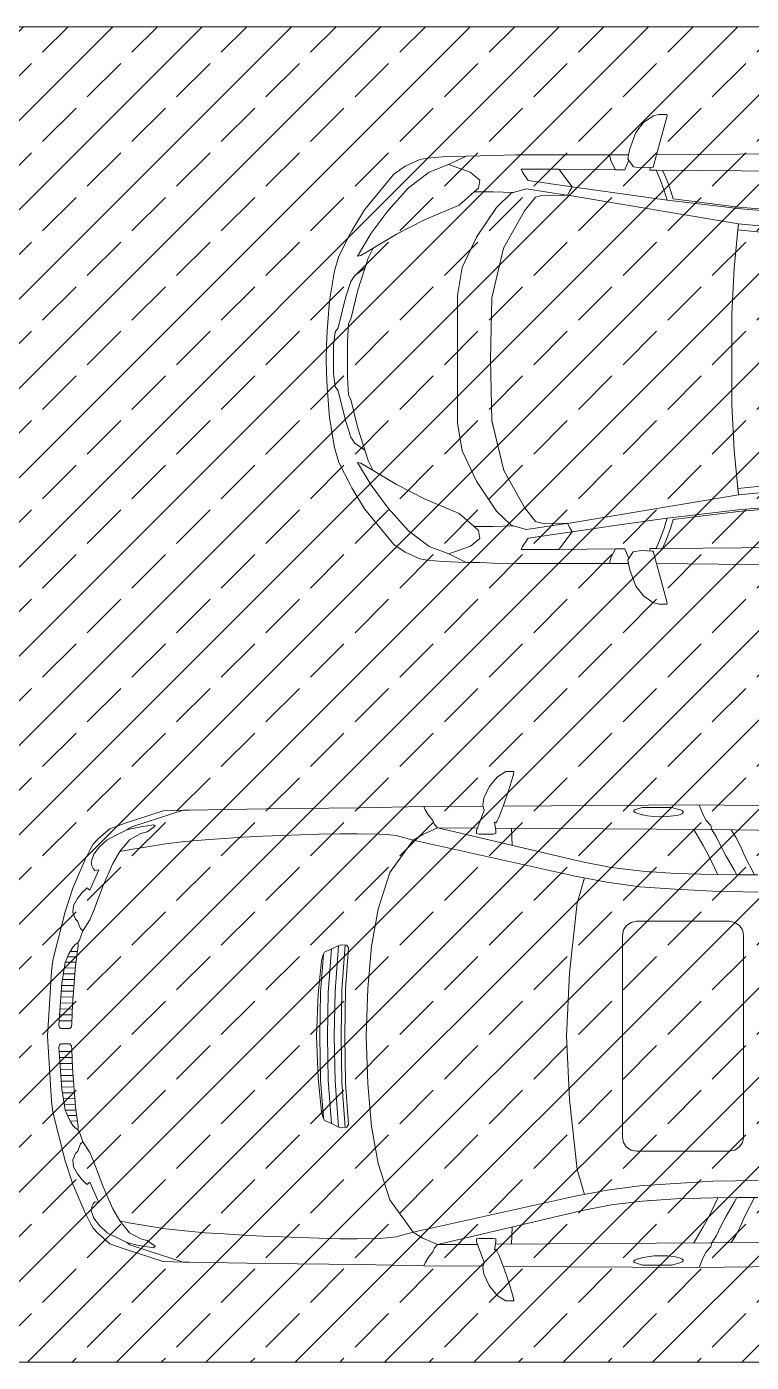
# Model space of a CAD drawing. Header units: millimetres. Extents: x -234375 to -184638, y -91483 to -70216.
# Drawn here: x -223165 to -220181, y -75716 to -70216 of the extents above; entities that cross this region are included whole.
import ezdxf

# ---------------------------------------------------------------- set-up
doc = ezdxf.new("R2010")
doc.units = ezdxf.units.MM
doc.header["$MEASUREMENT"] = 0
doc.linetypes.add('Wipeout_Contour', pattern=[20000, 0, -20000])
doc.layers.add('New_Drawing & Figure_Pen_No__14', color=42, linetype='Continuous', lineweight=18, true_color=0xbd8b17)
doc.layers.add('New_Interior - Furniture', color=7, linetype='Continuous')
doc.layers.add('New_Structural - Bearing', color=7, linetype='Continuous')
doc.layers.add('New_Interior - Furniture _Pen_No__1', color=7, linetype='Continuous', lineweight=13)
doc.layers.add('New_Structural - Bearing_Pen_No__1', color=7, linetype='Continuous', lineweight=13)

# ---------------------------------------------------------------- blocks, each defined once
blk = doc.blocks.new('Slab_3', base_point=(-223504.5, -75716.1))
at = {"color": 254, "linetype": 'Wipeout_Contour', "lineweight": 0, "ltscale": 929124.677204}
blk.add_wipeout([(-223504.5, -75716.1), (-217506.9, -75716.1), (-217506.9, -70216.3), (-223504.5, -70216.3)], dxfattribs=at).dxf.layer = 'New_Structural - Bearing'
at = {"layer": 'New_Structural - Bearing', "linetype": 'Continuous', "lineweight": 0, "true_color": 0x000000}
h = blk.add_hatch(dxfattribs=at)
h.set_pattern_fill('Solid___Dashed', color=18, style=0, pattern_type=2)
h.set_pattern_definition([(45, (0, 0), (-183.84776, 183.84776), []), (45, (-91.92, 91.92), (-183.84776, 183.84776), [195, -65])])
h.paths.add_polyline_path([(-223504.5, -75716.1), (-217506.9, -75716.1), (-217506.9, -70216.3), (-223504.5, -70216.3)])
at = {"layer": 'New_Structural - Bearing_Pen_No__1', "color": 7, "linetype": 'Continuous', "lineweight": 13, "flags": 128}
blk.add_lwpolyline([(-223504.5, -75716.1), (-217506.9, -75716.1), (-217506.9, -70216.3), (-223504.5, -70216.3)], close=True, dxfattribs=at)
blk = doc.blocks.new('Executive Car')
at = {"layer": 'New_Interior - Furniture _Pen_No__1', "color": 7, "linetype": 'Continuous', "lineweight": 13}
for p, q in [((922.3, 1030.4), (954, 1068.7)), ((954, 1068.7), (988.7, 1089.6)), ((988.7, 1089.6), (1021.1, 1089.8)), ((1011.5, 1050.1), (997.5, 1006.1)), ((1019.8, 1079.5), (1011.5, 1050.1)), ((1021.1, 1089.8), (1019.8, 1079.5)), ((898.3, 980.5), (920, 1026.5)), ((920, 1026.5), (922.3, 1030.4)), ((997.5, 1006.1), (979.7, 954.1)), ((-315.2, 930.2), (0, 935.8)), ((0, 935.8), (388.9, 940.4)), ((388.9, 940.4), (650.6, 945.9)), ((650.6, 945.9), (894.5, 947.2)), ((655.8, 932.8), (650.6, 945.9)), ((893.8, 951.7), (898.3, 980.5)), ((894, 949.6), (893.8, 951.7)), ((894.5, 947.2), (894, 949.6)), ((899, 929.8), (894.5, 947.2)), ((969.1, 925.2), (977.4, 947.7)), ((979.7, 954.1), (977.4, 947.7)), ((977.4, 947.7), (1775.2, 952.2)), ((1551.1, 942.2), (1526.5, 934.7)), ((1551.1, 942.2), (1670.3, 942.3)), ((1704.8, 932.8), (1670.3, 942.3)), ((1775.2, 952.2), (2630.6, 942.3)), ((1798, 918.2), (1784.3, 952.1)), ((-583.2, 876), (-422.9, 928)), ((-340.4, 930.2), (-543.3, 864.7)), ((-422.9, 928), (-340.4, 930.2)), ((-340.4, 930.2), (-315.2, 930.2)), ((669.8, 910.1), (655.8, 932.8)), ((688.3, 887.9), (669.8, 910.1)), ((694.1, 871.5), (688.3, 887.9)), ((868, 847), (899, 929.8)), ((947.1, 878.5), (942.5, 881.2)), ((948, 847), (942.5, 881.2)), ((947.1, 878.5), (951.5, 884.3)), ((951.5, 884.3), (959.2, 900.7)), ((959.2, 900.7), (969.1, 925.2)), ((1518.7, 931.7), (1515, 928.4)), ((1515, 928.4), (1515.8, 924.9)), ((1515.8, 924.9), (1521.4, 921.3)), ((1526.5, 934.7), (1518.7, 931.7)), ((1521.4, 921.3), (1532.4, 917.2)), ((1532.4, 917.2), (1537, 916.1)), ((1537, 916.1), (1549, 912.2)), ((1549, 912.2), (1552.7, 911.4)), ((1552.7, 911.4), (1571.6, 907.8)), ((1571.6, 907.8), (1598.5, 904.9)), ((1598.5, 904.9), (1626.6, 903.8)), ((1626.6, 903.8), (1653.9, 904.5)), ((1653.9, 904.5), (1678.6, 906.9)), ((1678.6, 906.9), (1698.9, 910.8)), ((1698.9, 910.8), (1713, 916.4)), ((1704.8, 932.8), (1707.1, 932)), ((1714.5, 928.9), (1707.1, 932)), ((1713, 916.4), (1715.8, 918.8)), ((1718.7, 925.3), (1714.5, 928.9)), ((1715.8, 918.8), (1719.2, 921.3)), ((1719.2, 921.3), (1718.7, 925.3)), ((1804.6, 903.6), (1798, 918.2)), ((1813.8, 887.9), (1804.6, 903.6)), ((1832.8, 867.6), (1813.8, 887.9)), ((-691.8, 811), (-670.2, 830.6)), ((-670.2, 830.6), (-641.8, 854.4)), ((-652.8, 809.3), (-611.1, 830.8)), ((-641.8, 854.4), (-583.2, 876)), ((-611.1, 830.8), (-572.7, 850)), ((-572.7, 850), (-529.8, 860)), ((-559.2, 858.7), (-572.7, 850)), ((-514.3, 834.9), (-561.4, 809.3)), ((-543.3, 864.7), (-559.2, 858.7)), ((-529.8, 860), (-462.6, 870.8)), ((-488.2, 841.8), (-514.3, 834.9)), ((-469.7, 854.9), (-488.2, 841.8)), ((-455.8, 865.2), (-469.7, 854.9)), ((-462.6, 870.8), (-455.8, 865.2)), ((-12.3, 823.7), (66.9, 826)), ((66.9, 826), (141.4, 829.2)), ((141.4, 829.2), (219.5, 831.6)), ((219.5, 831.6), (304.4, 834)), ((304.4, 834), (376.6, 834)), ((376.6, 834), (467.4, 832.5)), ((467.4, 832.5), (497.8, 830.3)), ((497.8, 830.3), (536.4, 826.4)), ((536.4, 826.4), (607.1, 806.7)), ((607.1, 806.7), (646.3, 831.3)), ((646.3, 831.3), (707.3, 858.3)), ((707.3, 858.3), (694.1, 871.5)), ((754.7, 847), (707.3, 858.3)), ((707.3, 858.3), (871.8, 857.2)), ((1297.3, 719.3), (754.7, 847)), ((868, 835), (868, 847)), ((878, 832.5), (868, 835)), ((938, 832.5), (878, 832.5)), ((948, 835), (938, 832.5)), ((946.4, 856.7), (1829.7, 850.9)), ((948, 847), (948, 835)), ((1014.2, 785.9), (1012.4, 856.3)), ((1762.6, 851.3), (1800.9, 784.9)), ((1829.7, 850.9), (1837.3, 850.8)), ((1837.3, 850.9), (1832.8, 867.6)), ((1855.5, 820), (1837.3, 850.9)), ((1837.3, 850.9), (2908.5, 838.9)), ((1935.9, 820), (1916.9, 850)), ((-745.1, 724.8), (-721.2, 771.7)), ((-721.2, 771.7), (-711.4, 790.2)), ((-711.4, 790.2), (-691.8, 811)), ((-708.6, 749.3), (-684.8, 779.3)), ((-684.8, 779.3), (-652.8, 809.3)), ((-561.4, 809.3), (-601.6, 760.3)), ((-564.3, 768.1), (-496.8, 778.8)), ((-496.8, 778.8), (-412.9, 792.5)), ((-412.9, 792.5), (-333.7, 801.2)), ((-333.7, 801.2), (-249.9, 809.1)), ((-249.9, 809.1), (-170.7, 813.7)), ((-170.7, 813.7), (-93.8, 819.7)), ((-93.8, 819.7), (-12.3, 823.7)), ((607.1, 806.7), (510.7, 674)), ((607.1, 806.7), (1273.5, 659)), ((1800.9, 784.9), (1823.9, 743.2)), ((1872.5, 785.1), (1855.5, 820)), ((1896.5, 741.4), (1872.5, 785.1)), ((1953.9, 785.1), (1935.9, 820)), ((1972.5, 741.4), (1953.9, 785.1)), ((-794.2, 609.4), (-745.1, 724.8)), ((-719.1, 718.5), (-708.6, 749.3)), ((-716.1, 701.6), (-719.1, 718.5)), ((-601.6, 760.3), (-629.5, 711.3)), ((-601.6, 760.3), (-564.3, 768.1)), ((1421.8, 694.8), (1297.3, 719.3)), ((1823.9, 743.2), (1861.4, 665.2)), ((1929.8, 682), (1896.5, 741.4)), ((2012.6, 664.3), (1972.5, 741.4)), ((-724.3, 600.8), (-688, 684.6)), ((-710.3, 690), (-716.1, 701.6)), ((-704.4, 682), (-710.3, 690)), ((-688, 684.6), (-704.4, 682)), ((-629.5, 711.3), (-669.1, 620.4)), ((510.7, 674), (462.8, 523.8)), ((1549.7, 679), (1421.8, 694.8)), ((1687.4, 669.5), (1549.7, 679)), ((1579.5, 676.9), (1579.5, 674.8)), ((1843.1, 665.4), (1687.4, 669.5)), ((1939.1, 664.3), (1843.1, 665.4)), ((1939.1, 664.3), (1929.8, 682)), ((2026, 664.3), (1939.1, 664.3)), ((-826.2, 512.9), (-794.2, 609.4)), ((-742.9, 604.6), (-736.9, 610.8)), ((-736.9, 610.8), (-724.3, 600.8)), ((-669.1, 620.4), (-708.8, 515.1)), ((1273.5, 659), (1273.5, 659)), ((1273.5, 659), (1405.1, 634.2)), ((1282, 548.2), (1312.6, 651.6)), ((1405.1, 634.2), (1540, 615.5)), ((1540, 615.5), (1685.8, 606.1)), ((1685.8, 606.1), (1840.3, 596.8)), ((-791.3, 538.5), (-775.9, 566.9)), ((-775.9, 566.9), (-756.1, 591.6)), ((-756.1, 591.6), (-742.9, 604.6)), ((1840.3, 596.8), (2027.4, 593.7)), ((-877, 313.1), (-826.2, 512.9)), ((-794.1, 509.3), (-791.3, 538.5)), ((-783.4, 482.3), (-794.1, 509.3)), ((-708.8, 515.1), (-725, 479.2)), ((462.8, 523.8), (434.9, 371.2)), ((1250, 260.6), (1282, 548.2)), ((-774.6, 473.1), (-783.4, 482.3)), ((-768.6, 456.2), (-774.6, 473.1)), ((-762.6, 443.1), (-768.6, 456.2)), ((-752.9, 434.3), (-762.6, 443.1)), ((-725, 479.2), (-752.9, 434.3)), ((1472.7, 437.5), (1485.2, 456.2)), ((1485.2, 456.2), (1504, 468.7)), ((1504, 468.7), (1526.1, 473.2)), ((1526.1, 473.2), (1910, 473.2)), ((1910, 473.2), (1932.1, 468.7)), ((1932.1, 468.7), (1950.9, 456.2)), ((1950.9, 456.2), (1963.4, 437.5)), ((-773.9, 384), (-766.9, 394.9)), ((-766.9, 394.9), (-752.9, 434.3)), ((1468.3, 415.3), (1472.7, 437.5)), ((1468.3, 391), (1468.3, 415.3)), ((1468.3, 0), (1468.3, 391)), ((1963.4, 437.5), (1965.9, 425.1)), ((1965.9, 425.1), (1967.8, 415.3)), ((1967.8, 415.3), (1967.8, 0)), ((-812.4, 336.4), (-825.7, 303.4)), ((-803.1, 353.3), (-812.4, 336.4)), ((-805.2, 349.4), (-775.9, 348.5)), ((-794.2, 367), (-803.1, 353.3)), ((-784.3, 377.6), (-794.2, 367)), ((-773.9, 384), (-784.3, 377.6)), ((-783.7, 290.3), (-772.6, 372.6)), ((-772.3, 378.9), (-773.9, 384)), ((-772.6, 372.6), (-772.3, 378.9)), ((225.7, 180.7), (237.4, 336.4)), ((234.8, 331.8), (229.4, 310.7)), ((241.7, 346.6), (234.8, 331.8)), ((267.3, 358.3), (241.7, 346.6)), ((270.6, 359.8), (257.1, 180.4)), ((295.4, 371.1), (267.3, 358.3)), ((298.8, 372.6), (285.3, 185.7)), ((307.6, 376.7), (295.4, 371.1)), ((295.5, 374.5), (295.6, 374.6)), ((295.6, 374.6), (295.7, 374.6)), ((333.7, 375.2), (307.6, 376.7)), ((327.5, 375.5), (313.6, 191)), ((328.8, 194), (341.1, 363.9)), ((341.1, 363.9), (333.7, 375.2)), ((434.9, 371.2), (420.9, 196.5)), ((-882.8, 266.9), (-877, 313.1)), ((-825.7, 303.4), (-840.4, 217.9)), ((-829.6, 281), (-784.5, 280.3)), ((-825.3, 304.5), (-781.8, 304.6)), ((-816.2, 327.1), (-778.8, 326.9)), ((-795.3, 131.1), (-783.7, 290.3)), ((229.4, 310.7), (215.1, 173.3)), ((-898.9, 0), (-882.8, 266.9)), ((-837.8, 233), (-787.9, 233.5)), ((-833.8, 256.5), (-786.2, 257.2)), ((1237.9, 0), (1250, 260.6)), ((-840.4, 217.9), (-850.6, 65.5)), ((-842.6, 185.4), (-791.3, 185.7)), ((-841, 208.8), (-789.6, 209.2)), ((215.1, 173.3), (208.2, 0)), ((222.1, 0), (225.7, 180.7)), ((257.1, 180.4), (253.5, 0)), ((285.3, 185.7), (281.8, 0)), ((313.6, 191), (310, 0)), ((324.9, 0), (328.8, 194)), ((420.9, 196.5), (413.2, 0)), ((-847.5, 111.7), (-796.3, 112.3)), ((-845.9, 136.2), (-794.9, 137.3)), ((-844.2, 161.4), (-793.1, 161.9)), ((-799.2, 53.9), (-795.3, 131.1)), ((-850.6, 65.5), (-852.2, 45.8)), ((-850.8, 62.7), (-798.7, 63.1)), ((-849.1, 87.7), (-797.5, 88)), ((-898.9, 0), (-882.8, -266.9)), ((-852.2, 45.8), (-848.9, 35.8)), ((-848.9, 35.8), (-843.9, 31.4)), ((-843.9, 31.4), (-806.6, 32)), ((-806.6, 32), (-800.6, 38.9)), ((-800.6, 38.9), (-799.2, 53.9)), ((-852.2, -45.8), (-848.9, -35.8)), ((-850.6, -65.5), (-852.2, -45.8)), ((-848.9, -35.8), (-843.9, -31.4)), ((-843.9, -31.4), (-806.6, -32)), ((-806.6, -32), (-800.6, -38.9)), ((-800.6, -38.9), (-799.2, -53.9)), ((-799.2, -53.9), (-795.3, -131.1)), ((215.1, -173.3), (208.2, 0)), ((222.1, 0), (225.7, -180.7)), ((257.1, -180.4), (253.5, 0)), ((285.3, -185.7), (281.8, 0)), ((313.6, -191), (310, 0)), ((324.9, 0), (328.8, -194)), ((420.9, -196.5), (413.2, 0)), ((1237.9, 0), (1250, -260.6)), ((1468.3, 0), (1468.3, -391)), ((1967.8, -415.3), (1967.8, 0)), ((-850.8, -62.7), (-798.7, -63.1)), ((-840.4, -217.9), (-850.6, -65.5)), ((-849.1, -87.7), (-797.5, -88)), ((-847.5, -111.7), (-796.3, -112.3)), ((-845.9, -136.2), (-794.9, -137.3)), ((-844.2, -161.4), (-793.1, -161.9)), ((-795.3, -131.1), (-783.7, -290.3)), ((-842.6, -185.4), (-791.3, -185.7)), ((-841, -208.8), (-789.6, -209.2)), ((-825.7, -303.4), (-840.4, -217.9)), ((229.4, -310.7), (215.1, -173.3)), ((225.7, -180.7), (237.4, -336.4)), ((270.6, -359.8), (257.1, -180.4)), ((298.8, -372.6), (285.3, -185.7)), ((327.5, -375.5), (313.6, -191)), ((328.8, -194), (341.1, -363.9)), ((434.9, -371.2), (420.9, -196.5)), ((-882.8, -266.9), (-877, -313.1)), ((-837.8, -233), (-787.9, -233.5)), ((-833.8, -256.5), (-786.2, -257.2)), ((1250, -260.6), (1282, -548.2)), ((-877, -313.1), (-826.2, -512.9)), ((-829.6, -281), (-784.5, -280.3)), ((-812.4, -336.4), (-825.7, -303.4)), ((-825.3, -304.5), (-781.8, -304.6)), ((-816.2, -327.1), (-778.8, -326.9)), ((-783.7, -290.3), (-772.6, -372.6)), ((234.8, -331.8), (229.4, -310.7)), ((-803.1, -353.3), (-812.4, -336.4)), ((-805.2, -349.4), (-775.9, -348.5)), ((-794.2, -367), (-803.1, -353.3)), ((-784.3, -377.6), (-794.2, -367)), ((-773.9, -384), (-784.3, -377.6)), ((-772.3, -378.9), (-773.9, -384)), ((-773.9, -384), (-766.9, -394.9)), ((-772.6, -372.6), (-772.3, -378.9)), ((241.7, -346.6), (234.8, -331.8)), ((267.3, -358.3), (241.7, -346.6)), ((295.4, -371.1), (267.3, -358.3)), ((307.6, -376.7), (295.4, -371.1)), ((295.5, -374.5), (295.6, -374.6)), ((295.6, -374.6), (295.7, -374.6)), ((333.7, -375.2), (307.6, -376.7)), ((341.1, -363.9), (333.7, -375.2)), ((462.8, -523.8), (434.9, -371.2)), ((-766.9, -394.9), (-752.9, -434.3)), ((-752.9, -434.3), (-762.6, -443.1)), ((-725, -479.2), (-752.9, -434.3)), ((1468.3, -391), (1468.3, -415.3)), ((1468.3, -415.3), (1472.7, -437.5)), ((1472.7, -437.5), (1485.2, -456.2)), ((1950.9, -456.2), (1963.4, -437.5)), ((1963.4, -437.5), (1965.9, -425.1)), ((1965.9, -425.1), (1967.8, -415.3)), ((-783.4, -482.3), (-794.1, -509.3)), ((-774.6, -473.1), (-783.4, -482.3)), ((-768.6, -456.2), (-774.6, -473.1)), ((-762.6, -443.1), (-768.6, -456.2)), ((-708.8, -515.1), (-725, -479.2)), ((1485.2, -456.2), (1504, -468.7)), ((1504, -468.7), (1526.1, -473.2)), ((1526.1, -473.2), (1910, -473.2)), ((1910, -473.2), (1932.1, -468.7)), ((1932.1, -468.7), (1950.9, -456.2)), ((-826.2, -512.9), (-794.2, -609.4)), ((-794.1, -509.3), (-791.3, -538.5)), ((-791.3, -538.5), (-775.9, -566.9)), ((-669.1, -620.4), (-708.8, -515.1)), ((510.7, -674), (462.8, -523.8)), ((1282, -548.2), (1312.6, -651.6)), ((-775.9, -566.9), (-756.1, -591.6)), ((-756.1, -591.6), (-742.9, -604.6)), ((-742.9, -604.6), (-736.9, -610.8)), ((-736.9, -610.8), (-724.3, -600.8)), ((-724.3, -600.8), (-688, -684.6)), ((1685.8, -606.1), (1840.3, -596.8)), ((1840.3, -596.8), (2027.4, -593.7)), ((-794.2, -609.4), (-745.1, -724.8)), ((-629.5, -711.3), (-669.1, -620.4)), ((607.1, -806.7), (1273.5, -659)), ((1273.5, -659), (1405.1, -634.2)), ((1273.5, -659), (1273.5, -659)), ((1405.1, -634.2), (1540, -615.5)), ((1540, -615.5), (1685.8, -606.1)), ((-716.1, -701.6), (-719.1, -718.5)), ((-710.3, -690), (-716.1, -701.6)), ((-704.4, -682), (-710.3, -690)), ((-688, -684.6), (-704.4, -682)), ((-601.6, -760.3), (-629.5, -711.3)), ((607.1, -806.7), (510.7, -674)), ((1421.8, -694.8), (1297.3, -719.3)), ((1549.7, -679), (1421.8, -694.8)), ((1687.4, -669.5), (1549.7, -679)), ((1579.5, -676.9), (1579.5, -674.8)), ((1843.1, -665.4), (1687.4, -669.5)), ((1823.9, -743.2), (1861.4, -665.2)), ((1939.1, -664.3), (1843.1, -665.4)), ((1929.8, -682), (1896.5, -741.4)), ((1939.1, -664.3), (1929.8, -682)), ((2026, -664.3), (1939.1, -664.3)), ((2012.6, -664.3), (1972.5, -741.4)), ((-745.1, -724.8), (-721.2, -771.7)), ((-719.1, -718.5), (-708.6, -749.3)), ((-708.6, -749.3), (-684.8, -779.3)), ((-561.4, -809.3), (-601.6, -760.3)), ((-601.6, -760.3), (-564.3, -768.1)), ((-564.3, -768.1), (-496.8, -778.8)), ((1297.3, -719.3), (754.7, -847)), ((1800.9, -784.9), (1823.9, -743.2)), ((1896.5, -741.4), (1872.5, -785.1)), ((1972.5, -741.4), (1953.9, -785.1)), ((-721.2, -771.7), (-711.4, -790.2)), ((-711.4, -790.2), (-691.8, -811)), ((-691.8, -811), (-670.2, -830.6)), ((-684.8, -779.3), (-652.8, -809.3)), ((-652.8, -809.3), (-611.1, -830.8)), ((-514.3, -834.9), (-561.4, -809.3)), ((-496.8, -778.8), (-412.9, -792.5)), ((-412.9, -792.5), (-333.7, -801.2)), ((-333.7, -801.2), (-249.9, -809.1)), ((-249.9, -809.1), (-170.7, -813.7)), ((-170.7, -813.7), (-93.8, -819.7)), ((-93.8, -819.7), (-12.3, -823.7)), ((-12.3, -823.7), (66.9, -826)), ((536.4, -826.4), (607.1, -806.7)), ((607.1, -806.7), (646.3, -831.3)), ((1014.2, -785.9), (1012.4, -856.3)), ((1762.6, -851.3), (1800.9, -784.9)), ((1855.5, -820), (1837.3, -850.9)), ((1872.5, -785.1), (1855.5, -820)), ((1935.9, -820), (1916.9, -850)), ((1953.9, -785.1), (1935.9, -820)), ((-670.2, -830.6), (-641.8, -854.4)), ((-641.8, -854.4), (-583.2, -876)), ((-611.1, -830.8), (-572.7, -850)), ((-583.2, -876), (-422.9, -928)), ((-572.7, -850), (-529.8, -860)), ((-559.2, -858.7), (-572.7, -850)), ((-543.3, -864.7), (-559.2, -858.7)), ((-340.4, -930.2), (-543.3, -864.7)), ((-529.8, -860), (-462.6, -870.8)), ((-488.2, -841.8), (-514.3, -834.9)), ((-469.7, -854.9), (-488.2, -841.8)), ((-455.8, -865.2), (-469.7, -854.9)), ((-462.6, -870.8), (-455.8, -865.2)), ((66.9, -826), (141.4, -829.2)), ((141.4, -829.2), (219.5, -831.6)), ((219.5, -831.6), (304.4, -834)), ((304.4, -834), (376.6, -834)), ((376.6, -834), (467.4, -832.5)), ((467.4, -832.5), (497.8, -830.3)), ((497.8, -830.3), (536.4, -826.4)), ((646.3, -831.3), (707.3, -858.3)), ((694.1, -871.5), (688.3, -887.9)), ((707.3, -858.3), (694.1, -871.5)), ((754.7, -847), (707.3, -858.3)), ((707.3, -858.3), (871.8, -857.2)), ((878, -832.5), (868, -835)), ((868, -835), (868, -847)), ((868, -847), (899, -929.8)), ((938, -832.5), (878, -832.5)), ((948, -835), (938, -832.5)), ((948, -847), (942.5, -881.2)), ((947.1, -878.5), (942.5, -881.2)), ((946.4, -856.7), (1829.7, -850.9)), ((947.1, -878.5), (951.5, -884.3)), ((948, -847), (948, -835)), ((1832.8, -867.6), (1813.8, -887.9)), ((1829.7, -850.9), (1837.3, -850.8)), ((1837.3, -850.9), (1832.8, -867.6)), ((1837.3, -850.9), (2908.5, -838.9)), ((-422.9, -928), (-340.4, -930.2)), ((-340.4, -930.2), (-315.2, -930.2)), ((-315.2, -930.2), (0, -935.8)), ((655.8, -932.8), (650.6, -945.9)), ((669.8, -910.1), (655.8, -932.8)), ((688.3, -887.9), (669.8, -910.1)), ((899, -929.8), (894.5, -947.2)), ((951.5, -884.3), (959.2, -900.7)), ((959.2, -900.7), (969.1, -925.2)), ((969.1, -925.2), (977.4, -947.7)), ((1515, -928.4), (1515.8, -924.9)), ((1518.7, -931.7), (1515, -928.4)), ((1515.8, -924.9), (1521.4, -921.3)), ((1526.5, -934.7), (1518.7, -931.7)), ((1521.4, -921.3), (1532.4, -917.2)), ((1551.1, -942.2), (1526.5, -934.7)), ((1532.4, -917.2), (1537, -916.1)), ((1537, -916.1), (1549, -912.2)), ((1549, -912.2), (1552.7, -911.4)), ((1552.7, -911.4), (1571.6, -907.8)), ((1571.6, -907.8), (1598.5, -904.9)), ((1598.5, -904.9), (1626.6, -903.8)), ((1626.6, -903.8), (1653.9, -904.5)), ((1653.9, -904.5), (1678.6, -906.9)), ((1704.8, -932.8), (1670.3, -942.3)), ((1678.6, -906.9), (1698.9, -910.8)), ((1698.9, -910.8), (1713, -916.4)), ((1704.8, -932.8), (1707.1, -932)), ((1714.5, -928.9), (1707.1, -932)), ((1713, -916.4), (1715.8, -918.8)), ((1718.7, -925.3), (1714.5, -928.9)), ((1715.8, -918.8), (1719.2, -921.3)), ((1719.2, -921.3), (1718.7, -925.3)), ((1798, -918.2), (1784.3, -952.1)), ((1804.6, -903.6), (1798, -918.2)), ((1813.8, -887.9), (1804.6, -903.6)), ((0, -935.8), (388.9, -940.4)), ((388.9, -940.4), (650.6, -945.9)), ((650.6, -945.9), (894.5, -947.2)), ((894, -949.6), (893.8, -951.7)), ((893.8, -951.7), (898.3, -980.5)), ((894.5, -947.2), (894, -949.6)), ((898.3, -980.5), (920, -1026.5)), ((979.7, -954.1), (977.4, -947.7)), ((977.4, -947.7), (1775.2, -952.2)), ((997.5, -1006.1), (979.7, -954.1)), ((1551.1, -942.2), (1670.3, -942.3)), ((1775.2, -952.2), (2630.6, -942.3)), ((920, -1026.5), (922.3, -1030.4)), ((922.3, -1030.4), (954, -1068.7)), ((1011.5, -1050.1), (997.5, -1006.1)), ((954, -1068.7), (988.7, -1089.6)), ((988.7, -1089.6), (1021.1, -1089.8)), ((1019.8, -1079.5), (1011.5, -1050.1)), ((1021.1, -1089.8), (1019.8, -1079.5))]:
    blk.add_line(p, q, dxfattribs=at)
blk = doc.blocks.new('Supermini')
at = {"layer": 'New_Interior - Furniture _Pen_No__1', "color": 7, "linetype": 'Continuous', "lineweight": 13}
for p, q in [((535.1, 974.5), (573.7, 1001.4)), ((573.7, 1001.4), (575.2, 1001.9)), ((575.2, 1001.9), (598, 1008.1)), ((632.4, 1002.8), (589.4, 841.5)), ((598, 1008.1), (598.3, 1008.1)), ((598.3, 1008.1), (632, 1008.3)), ((632, 1008.3), (633.2, 1005.6)), ((633.2, 1005.6), (632.4, 1002.8)), ((503.2, 934.3), (535.1, 974.5)), ((478.9, 866.4), (503.2, 934.3)), ((-386.1, 822.4), (-354.9, 827.7)), ((-354.9, 827.7), (-292.1, 833)), ((-292.1, 833), (-194.9, 836.2)), ((-194.9, 836.2), (-267, 801.7)), ((-194.9, 836.2), (-138.2, 837.5)), ((-138.2, 837.5), (-85.2, 839.6)), ((-85.2, 839.6), (9, 841.5)), ((9, 841.5), (126.4, 841.5)), ((126.4, 841.5), (142.5, 841.5)), ((142.5, 841.5), (144.5, 841.5)), ((144.5, 841.5), (395.6, 841.5)), ((395.6, 841.5), (400.9, 817)), ((395.6, 841.5), (474, 841.5)), ((470.9, 825.3), (474, 841.5)), ((492.5, 793.3), (470.9, 825.3)), ((474, 841.5), (478.9, 866.4)), ((589.4, 841.5), (577, 795.4)), ((589.4, 841.5), (1167.2, 847.3)), ((-492.8, 762.1), (-446.1, 794.7)), ((-446.1, 794.7), (-386.1, 822.4)), ((-347.6, 770.8), (-432.3, 706.7)), ((-267, 801.7), (-347.6, 770.8)), ((-177.8, 769.9), (-267, 801.7)), ((186.8, 783.4), (32, 783.1)), ((32, 783.1), (37.1, 770.3)), ((37.1, 770.3), (59.8, 736.3)), ((241.6, 710.1), (186.8, 783.4)), ((419.7, 780.3), (186.8, 783.4)), ((400.9, 817), (419.7, 780.3)), ((418.8, 794.6), (418.9, 794.6)), ((458, 780), (419.7, 780.3)), ((458, 780), (474.5, 819.9)), ((492.5, 793.3), (493.5, 792.8)), ((493.5, 792.8), (525.3, 788.1)), ((525.3, 788.1), (573.8, 790.6)), ((562.9, 790), (561.6, 779.2)), ((589.6, 779), (561.6, 779.2)), ((576.5, 793.3), (573.8, 790.6)), ((577, 795.4), (576.5, 793.3)), ((587.3, 779), (604.1, 739.9)), ((779.5, 777.6), (589.6, 779)), ((631.3, 738.4), (614.1, 778.8)), ((1135.9, 774.9), (779.5, 777.6)), ((-614.2, 615.8), (-492.8, 762.1)), ((-138.2, 738), (-177.8, 769.9)), ((-144, 705.1), (-141.1, 721.6)), ((-141.1, 721.6), (-138.2, 738)), ((59.8, 736.3), (241.6, 710.1)), ((604.1, 739.9), (618.7, 699.3)), ((646.2, 696.8), (631.3, 738.4)), ((-432.3, 706.7), (-515.6, 612.8)), ((-432.3, 706.7), (-432.3, 706.7)), ((-223.9, 634.9), (-161.4, 689)), ((-161.4, 689), (-144, 705.1)), ((-83.3, 688.9), (-161.4, 689)), ((-161.4, 689), (-161.4, 689)), ((-2, 686.3), (-83.3, 688.9)), ((-11.3, 682.3), (-69.4, 625.7)), ((-11.3, 682.3), (-2, 686.3)), ((-2.2, 686.3), (-2.2, 686.3)), ((53.1, 701.4), (-2, 686.3)), ((45.8, 610.9), (90.9, 667.5)), ((218.7, 676.3), (53.1, 701.4)), ((90.9, 667.5), (116, 674.9)), ((116, 674.9), (222.5, 675.7)), ((218.7, 676.3), (222.5, 675.7)), ((222.5, 675.7), (232.4, 693.5)), ((926.9, 557.7), (222.5, 675.7)), ((232.4, 693.5), (241.6, 710.1)), ((241.6, 710.1), (408, 686.5)), ((408, 686.5), (633.1, 654.6)), ((618.7, 699.3), (632.4, 654.7)), ((657.4, 660.2), (646.2, 696.8)), ((926.9, 626.7), (657.4, 660.2)), ((-665.2, 529.5), (-614.2, 615.8)), ((-515.6, 612.8), (-585.8, 518.9)), ((-363.4, 575.4), (-223.9, 634.9)), ((-69.4, 625.7), (-152.9, 502.3)), ((-40.5, 457.9), (45.8, 610.9)), ((633.1, 654.6), (937.2, 619.3)), ((1235.6, 600.7), (926.9, 626.7)), ((937.2, 619.3), (1241.3, 593.8)), ((-482.1, 515.9), (-363.4, 575.4)), ((924.3, 532.8), (926.9, 557.7)), ((1233.1, 528.2), (926.9, 557.7)), ((-719.4, 424.9), (-671.8, 518.7)), ((-671.8, 518.7), (-665.2, 529.5)), ((-585.8, 518.9), (-642.7, 424.9)), ((-578.1, 457.7), (-482.1, 515.9)), ((-152.9, 502.3), (-211.3, 377.4)), ((908.4, 374.6), (924.3, 532.8)), ((1230.4, 500.7), (924.3, 532.8)), ((-628.9, 427.5), (-578.1, 457.7)), ((-578.1, 457.7), (-598.4, 416.9)), ((-89.3, 252.8), (-40.5, 457.9)), ((-40.5, 457.9), (-89.3, 252.7)), ((-737.6, 363.8), (-719.4, 424.9)), ((-642.7, 424.9), (-628.9, 427.5)), ((-598.4, 416.9), (-640.6, 284)), ((-757.6, 241.1), (-737.6, 363.8)), ((-652.8, 345.2), (-670.5, 320.6)), ((-611.8, 374.9), (-652.8, 345.2)), ((-211.3, 377.4), (-231, 263.3)), ((898.6, 187.3), (908.4, 374.6)), ((-670.5, 320.6), (-692.3, 252.6)), ((-640.6, 284), (-669.6, 165.8)), ((-766.8, 115.3), (-757.6, 241.1)), ((-692.3, 252.6), (-721.5, 129.5)), ((-231, 263.3), (-231.3, 130.8)), ((-94.8, 0), (-89.3, 252.8)), ((-669.6, 165.8), (-678.1, 150)), ((898.4, 0), (898.6, 187.3)), ((-770.6, 57.2), (-766.8, 115.3)), ((-734.3, 111.4), (-740.8, 58.4)), ((-721.5, 129.5), (-734.3, 111.4)), ((-679.1, 146.5), (-683.1, 72.3)), ((-678.1, 150), (-679.1, 146.5)), ((-231.3, 130.8), (-231.3, 0)), ((-771.2, 0), (-770.6, 57.2)), ((-740.8, 58.4), (-741.6, 0)), ((-683.1, 72.3), (-683.7, 0)), ((-771.2, 0), (-770.6, -57.2)), ((-741.6, 0), (-741.6, 0)), ((-741.6, 0), (-741.6, 0)), ((-740.8, -58.4), (-741.6, 0)), ((-683.7, 0), (-683.9, 0)), ((-683.7, 0), (-683.9, 0)), ((-683.1, -72.3), (-683.7, 0)), ((-231.3, -130.8), (-231.3, 0)), ((-94.8, 0), (-94.8, 0)), ((-94.8, 0), (-89.3, -252.8)), ((-94.8, 0), (-94.8, 0)), ((898.4, 0), (898.6, -187.3)), ((-770.6, -57.2), (-766.8, -115.3)), ((-734.3, -111.4), (-740.8, -58.4)), ((-679.1, -146.5), (-683.1, -72.3)), ((-766.8, -115.3), (-757.6, -241.1)), ((-721.5, -129.5), (-734.3, -111.4)), ((-692.3, -252.6), (-721.5, -129.5)), ((-678.1, -150), (-679.1, -146.5)), ((-669.6, -165.8), (-678.1, -150)), ((-231, -263.3), (-231.3, -130.8)), ((-640.6, -284), (-669.6, -165.8)), ((898.6, -187.3), (908.4, -374.6)), ((-757.6, -241.1), (-737.6, -363.8)), ((-670.5, -320.6), (-692.3, -252.6)), ((-211.3, -377.4), (-231, -263.3)), ((-40.5, -457.9), (-89.3, -252.7)), ((-89.3, -252.8), (-40.5, -457.9)), ((-652.8, -345.2), (-670.5, -320.6)), ((-598.4, -416.9), (-640.6, -284)), ((-737.6, -363.8), (-719.4, -424.9)), ((-611.8, -374.9), (-652.8, -345.2)), ((-152.9, -502.3), (-211.3, -377.4)), ((908.4, -374.6), (924.3, -532.8)), ((-719.4, -424.9), (-671.8, -518.7)), ((-642.7, -424.9), (-628.9, -427.5)), ((-585.8, -518.9), (-642.7, -424.9)), ((-628.9, -427.5), (-578.1, -457.7)), ((-578.1, -457.7), (-598.4, -416.9)), ((-578.1, -457.7), (-482.1, -515.9)), ((-40.5, -457.9), (45.8, -610.9)), ((-671.8, -518.7), (-665.2, -529.5)), ((-665.2, -529.5), (-614.2, -615.8)), ((-515.6, -612.8), (-585.8, -518.9)), ((-482.1, -515.9), (-363.4, -575.4)), ((-69.4, -625.7), (-152.9, -502.3)), ((1230.4, -500.7), (924.3, -532.8)), ((924.3, -532.8), (926.9, -557.7)), ((1233.1, -528.2), (926.9, -557.7)), ((-363.4, -575.4), (-223.9, -634.9)), ((926.9, -557.7), (222.5, -675.7)), ((1235.6, -600.7), (926.9, -626.7)), ((937.2, -619.3), (1241.3, -593.8)), ((-614.2, -615.8), (-492.8, -762.1)), ((-432.3, -706.7), (-515.6, -612.8)), ((-223.9, -634.9), (-161.4, -689)), ((-11.3, -682.3), (-69.4, -625.7)), ((45.8, -610.9), (90.9, -667.5)), ((408, -686.5), (633.1, -654.6)), ((618.7, -699.3), (632.4, -654.7)), ((633.1, -654.6), (937.2, -619.3)), ((926.9, -626.7), (657.4, -660.2)), ((-347.6, -770.8), (-432.3, -706.7)), ((-432.3, -706.7), (-432.3, -706.7)), ((-83.3, -688.9), (-161.4, -689)), ((-161.4, -689), (-144, -705.1)), ((-161.4, -689), (-161.4, -689)), ((-144, -705.1), (-141.1, -721.6)), ((-2, -686.3), (-83.3, -688.9)), ((-11.3, -682.3), (-2, -686.3)), ((-2.2, -686.3), (-2.2, -686.3)), ((53.1, -701.4), (-2, -686.3)), ((218.7, -676.3), (53.1, -701.4)), ((59.8, -736.3), (241.6, -710.1)), ((90.9, -667.5), (116, -674.9)), ((116, -674.9), (222.5, -675.7)), ((241.6, -710.1), (186.8, -783.4)), ((218.7, -676.3), (222.5, -675.7)), ((222.5, -675.7), (232.4, -693.5)), ((232.4, -693.5), (241.6, -710.1)), ((241.6, -710.1), (408, -686.5)), ((604.1, -739.9), (618.7, -699.3)), ((646.2, -696.8), (631.3, -738.4)), ((657.4, -660.2), (646.2, -696.8)), ((-492.8, -762.1), (-446.1, -794.7)), ((-177.8, -769.9), (-267, -801.7)), ((-138.2, -738), (-177.8, -769.9)), ((-141.1, -721.6), (-138.2, -738)), ((37.1, -770.3), (59.8, -736.3)), ((587.3, -779), (604.1, -739.9)), ((631.3, -738.4), (614.1, -778.8)), ((-446.1, -794.7), (-386.1, -822.4)), ((-386.1, -822.4), (-354.9, -827.7)), ((-267, -801.7), (-347.6, -770.8)), ((-194.9, -836.2), (-267, -801.7)), ((32, -783.1), (37.1, -770.3)), ((186.8, -783.4), (32, -783.1)), ((419.7, -780.3), (186.8, -783.4)), ((395.6, -841.5), (400.9, -817)), ((400.9, -817), (419.7, -780.3)), ((418.8, -794.6), (418.9, -794.6)), ((458, -780), (419.7, -780.3)), ((458, -780), (474.5, -819.9)), ((492.5, -793.3), (470.9, -825.3)), ((492.5, -793.3), (493.5, -792.8)), ((493.5, -792.8), (525.3, -788.1)), ((525.3, -788.1), (573.8, -790.6)), ((589.6, -779), (561.6, -779.2)), ((562.9, -790), (561.6, -779.2)), ((576.5, -793.3), (573.8, -790.6)), ((577, -795.4), (576.5, -793.3)), ((589.4, -841.5), (577, -795.4)), ((779.5, -777.6), (589.6, -779)), ((1135.9, -774.9), (779.5, -777.6)), ((-354.9, -827.7), (-292.1, -833)), ((-292.1, -833), (-194.9, -836.2)), ((-194.9, -836.2), (-138.2, -837.5)), ((-138.2, -837.5), (-85.2, -839.6)), ((-85.2, -839.6), (9, -841.5)), ((9, -841.5), (126.4, -841.5)), ((126.4, -841.5), (142.5, -841.5)), ((142.5, -841.5), (144.5, -841.5)), ((144.5, -841.5), (395.6, -841.5)), ((395.6, -841.5), (474, -841.5)), ((470.9, -825.3), (474, -841.5)), ((474, -841.5), (478.9, -866.4)), ((478.9, -866.4), (503.2, -934.3)), ((632.4, -1002.8), (589.4, -841.5)), ((589.4, -841.5), (1167.2, -847.3)), ((503.2, -934.3), (535.1, -974.5)), ((535.1, -974.5), (573.7, -1001.4)), ((573.7, -1001.4), (575.2, -1001.9)), ((575.2, -1001.9), (598, -1008.1)), ((598, -1008.1), (598.3, -1008.1)), ((598.3, -1008.1), (632, -1008.3)), ((632, -1008.3), (633.2, -1005.6)), ((633.2, -1005.6), (632.4, -1002.8))]:
    blk.add_line(p, q, dxfattribs=at)

msp = doc.modelspace()

# ---------------------------------------------------------------- linework, layer by layer
at = {"layer": 'New_Drawing & Figure_Pen_No__14', "color": 42, "linetype": 'Continuous', "lineweight": 18, "true_color": 0xbd8b17}
for p, q in [((-217507.2, -70230.5), (-223504.5, -70230.8)), ((-217506.9, -75716.1), (-223504.2, -75716.1))]:
    msp.add_line(p, q, dxfattribs=at)

# ---------------------------------------------------------------- next in the draw order: block references
at = {"layer": 'New_Structural - Bearing', "color": 7, "linetype": 'Continuous', "lineweight": 13}
msp.add_blockref('Slab_3', (-223504.5, -75716.1), dxfattribs=at)

# ---------------------------------------------------------------- next in the draw order: block references
at = {"layer": 'New_Interior - Furniture', "color": 7, "linetype": 'Continuous', "lineweight": 13, "zscale": 1000, "rotation": 0.0025708428131335}
msp.add_blockref('Supermini', (-221160.1, -71585.8), dxfattribs=at)
at = {"layer": 'New_Interior - Furniture', "color": 104, "linetype": 'Continuous', "lineweight": 20, "true_color": 0x029e21, "zscale": 1000, "rotation": 0.000491298953446}
msp.add_blockref('Executive Car', (-222180.2, -74373.4), dxfattribs=at)

doc.saveas('drawing.dxf')
